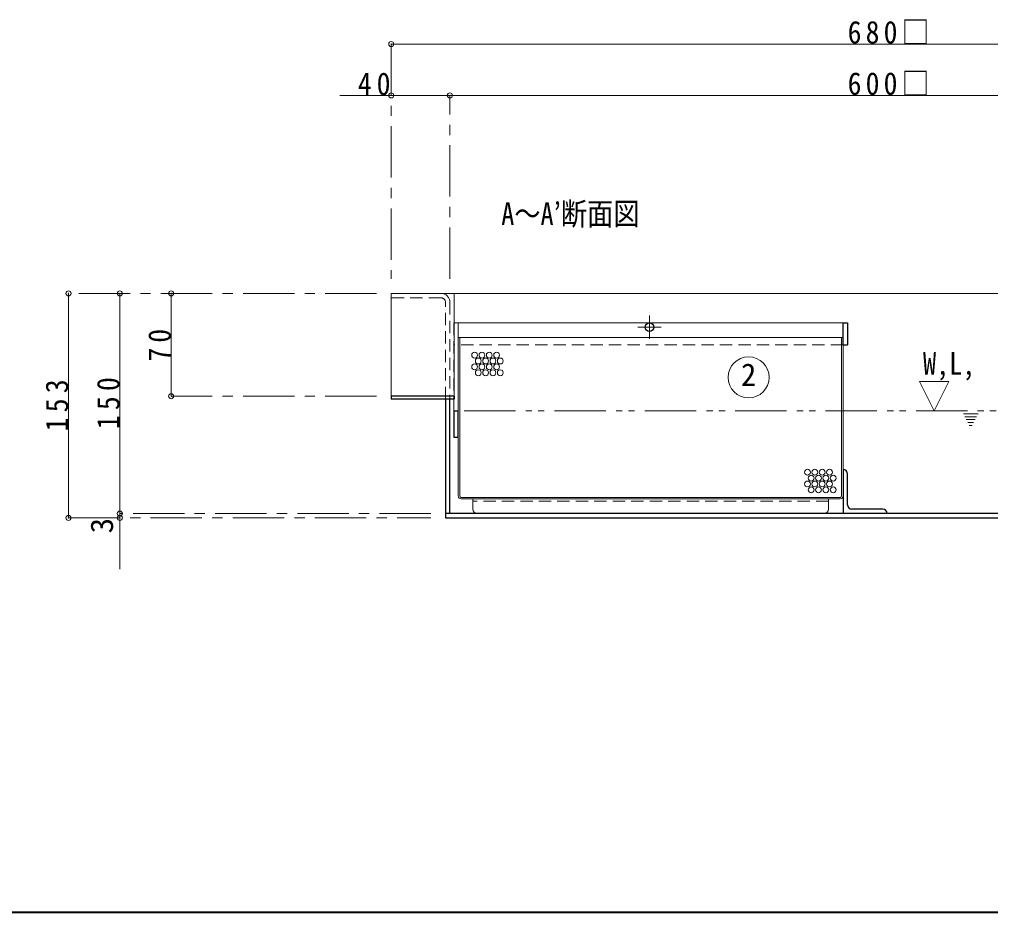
# Model space of a CAD drawing. Units: millimetres at full size, sheet at 1:7. Extents: x -1487 to 1348, y -983 to 984.
# Drawn here: x -823 to -161, y -983 to -375 of the extents above; entities that cross this region are included whole.
import ezdxf
from ezdxf.enums import TextEntityAlignment as Align

# ---------------------------------------------------------------- set-up
doc = ezdxf.new("R2010")
doc.units = ezdxf.units.MM
doc.header["$LTSCALE"] = 7
doc.header["$PDMODE"] = 32
doc.header["$PDSIZE"] = 3.5
for name, pattern in [('CHAIN1', [8, 5, -1, 1, -1]), ('DASHED1', [1.8, 1.2, -0.6]), ('DOUBLE_CHAIN1', [8.8, 5, -1, 0.6, -0.6, 0.6, -1])]:
    doc.linetypes.add(name, pattern=pattern)
doc.layers.add('0-A', color=4, linetype='Continuous', lineweight=9)
doc.styles.add('ＭＳ ゴシック', font='')
doc.styles.get('ＭＳ ゴシック').set_extended_font_data('MS Gothic')

msp = doc.modelspace()

# ---------------------------------------------------------------- linework, layer by layer
at = {"layer": '0-A'}
for p, q in [((110.143, -391.487), (-569.857, -391.487)), ((-604.857, -426.487), (-529.857, -426.487)), ((-529.857, -426.487), (70.143, -426.487)), ((-789.857, -714.487), (-789.857, -561.487)), ((-754.857, -561.487), (-754.857, -711.487)), ((-719.857, -561.487), (-719.857, -631.487)), ((76.143, -561.487), (-526.857, -561.487)), ((-524.137, -581.487), (-261.846, -581.487)), ((-523.137, -591.487), (-262.846, -591.487)), ((-514.137, -708.487), (-514.137, -701.487)), ((-271.846, -708.487), (-271.846, -701.487)), ((-754.857, -711.487), (-754.857, -749.487))]:
    msp.add_line(p, q, dxfattribs=at)
at = {"layer": '0-A', "linetype": 'CHAIN1'}
for p, q in [((-569.857, -391.487), (-569.857, -551.487)), ((-529.857, -551.487), (-529.857, -426.487)), ((-579.857, -561.487), (-789.857, -561.487)), ((-393.846, -576.487), (-393.846, -592.487)), ((-401.846, -584.487), (-385.846, -584.487)), ((-579.857, -631.487), (-719.857, -631.487)), ((-789.857, -714.487), (-542.857, -714.487)), ((-542.857, -711.487), (-754.857, -711.487))]:
    msp.add_line(p, q, dxfattribs=at)
at = {"layer": '0-A', "color": 7, "lineweight": 18}
for p, q in [((-569.857, -561.487), (-569.857, -631.487)), ((-526.857, -561.487), (-569.857, -561.487)), ((-526.857, -561.487), (-526.857, -631.487)), ((-526.857, -581.487), (-524.137, -581.487)), ((-524.137, -641.487), (-524.137, -581.487)), ((-524.137, -591.487), (-523.137, -591.487)), ((-523.137, -699.487), (-523.137, -591.487)), ((-262.846, -591.487), (-261.846, -591.487)), ((-262.846, -699.487), (-262.846, -591.487)), ((-261.846, -681.487), (-261.846, -596.487)), ((-527.137, -633.487), (-527.137, -641.487)), ((-524.137, -699.487), (-524.137, -659.487)), ((-263.846, -700.487), (-522.137, -700.487)), ((-263.846, -701.487), (-522.137, -701.487))]:
    msp.add_line(p, q, dxfattribs=at)
at = {"layer": '0-A', "color": 7, "linetype": 'DASHED1', "lineweight": 18}
for p, q in [((-535.857, -564.487), (-569.857, -564.487)), ((-532.857, -633.487), (-532.857, -567.487)), ((-529.857, -567.487), (-529.857, -633.487))]:
    msp.add_line(p, q, dxfattribs=at)
at = {"layer": '0-A', "linetype": 'DASHED1'}
for p, q in [((-527.137, -581.487), (-527.137, -633.487)), ((-527.137, -581.487), (-526.857, -581.487)), ((-261.846, -596.487), (-527.137, -596.487)), ((-271.846, -702.987), (-514.137, -702.987))]:
    msp.add_line(p, q, dxfattribs=at)
at = {"layer": '0-A', "color": 5, "lineweight": 25}
for p, q in [((-258.846, -581.487), (-258.846, -596.487)), ((-261.846, -596.487), (-258.846, -596.487)), ((-569.857, -631.487), (-569.857, -633.487)), ((-526.857, -631.487), (-569.857, -631.487)), ((-526.857, -633.487), (-569.857, -633.487)), ((-532.857, -633.487), (-532.857, -714.487)), ((-529.857, -711.487), (-529.857, -633.487)), ((-526.857, -631.487), (-526.857, -633.487)), ((-527.137, -641.487), (-527.137, -659.487)), ((-527.137, -641.487), (-524.137, -641.487)), ((-524.137, -659.487), (-524.137, -641.487)), ((-527.137, -659.487), (-524.137, -659.487)), ((-261.846, -681.487), (-261.846, -711.487)), ((-258.846, -705.487), (-258.846, -684.487)), ((73.143, -711.487), (-532.857, -711.487)), ((-532.857, -714.487), (73.143, -714.487)), ((-234.846, -708.487), (-255.846, -708.487))]:
    msp.add_line(p, q, dxfattribs=at)
at = {"layer": '0-A', "linetype": 'DOUBLE_CHAIN1'}
for p, q in [((-520.137, -641.487), (-94.857, -641.487)), ((-179.857, -643.487), (-169.857, -643.487)), ((-178.857, -645.487), (-170.857, -645.487)), ((-177.857, -647.487), (-171.857, -647.487)), ((-176.857, -649.487), (-172.857, -649.487)), ((-175.857, -651.487), (-173.857, -651.487))]:
    msp.add_line(p, q, dxfattribs=at)
at = {"layer": '0-A', "color": 1, "lineweight": 40}
msp.add_line((1347.643, -983.487), (-1487.357, -983.487), dxfattribs=at)
at = {"layer": '0-A', "color": 5, "lineweight": 25}
msp.add_lwpolyline([(-261.846, -596.487), (-261.846, -581.487), (-258.846, -581.487)], dxfattribs=at)
at = {"layer": '0-A'}
msp.add_lwpolyline([(-189.857, -621.487), (-199.857, -641.487), (-209.857, -621.487)], close=True, dxfattribs=at)
at = {"layer": '0-A', "color": 5, "lineweight": 25}
msp.add_circle((-393.846, -584.487), 3, dxfattribs=at)
at = {"layer": '0-A'}
for centre in [(-513.029, -603.512), (-508.029, -603.512), (-503.029, -603.512), (-498.029, -603.512), (-510.529, -607.512), (-505.529, -607.512), (-500.529, -607.512), (-495.529, -607.512), (-513.029, -611.512), (-510.529, -615.512), (-508.029, -611.512), (-505.529, -615.512), (-503.029, -611.512), (-500.529, -615.512), (-498.029, -611.512), (-495.529, -615.512), (-286.095, -683.316), (-281.095, -683.316), (-276.095, -683.316), (-271.095, -683.316), (-283.595, -687.316), (-278.595, -687.316), (-273.595, -687.316), (-268.595, -687.316), (-286.095, -691.316), (-283.595, -695.316), (-281.095, -691.316), (-278.595, -695.316), (-276.095, -691.316), (-273.595, -695.316), (-271.095, -691.316), (-268.595, -695.316)]:
    msp.add_circle(centre, 2, dxfattribs=at)
at = {"layer": '0-A', "color": 7, "lineweight": 18}
msp.add_circle((-326.241, -618.677), 14, dxfattribs=at)
at = {"layer": '0-A', "color": 7, "linetype": 'DASHED1', "lineweight": 18}
for radius in [6, 3]:
    msp.add_arc((-535.857, -567.487), radius, 0, 90, dxfattribs=at)
at = {"layer": '0-A', "color": 5, "lineweight": 25}
for centre, start, end in [((-261.846, -684.487), 0, 90), ((-255.846, -705.487), 180, 270), ((-234.846, -711.487), 0, 90)]:
    msp.add_arc(centre, 3, start, end, dxfattribs=at)
at = {"layer": '0-A', "color": 7, "lineweight": 18}
for centre, radius, start, end in [((-522.137, -699.487), 2, 180, 270), ((-522.137, -699.487), 1, 180, 270), ((-263.846, -699.487), 1, 270, 0), ((-263.846, -699.487), 2, 270, 0)]:
    msp.add_arc(centre, radius, start, end, dxfattribs=at)
at = {"layer": '0-A'}
for centre, start, end in [((-511.137, -708.487), 180, 270), ((-274.846, -708.487), 270, 0)]:
    msp.add_arc(centre, 3, start, end, dxfattribs=at)
for p in [(-569.857, -391.487), (-569.857, -426.487), (-529.857, -426.487), (-789.857, -561.487), (-754.857, -561.487), (-719.857, -561.487), (-719.857, -631.487), (-789.857, -714.487), (-754.857, -711.487), (-754.857, -714.487)]:
    msp.add_point(p, dxfattribs=at)

# ---------------------------------------------------------------- texts
at = {"layer": '0-A', "color": 7, "style": 'ＭＳ ゴシック', "width": 0.85}
for s, p in [('A～A’断面図', (-494.857, -519.487)), ('W,L,', (-207.357, -621.487))]:
    msp.add_text(s, height=15.4, dxfattribs=at).set_placement(p, align=Align.BOTTOM_LEFT)
at = {"layer": '0-A', "color": 7, "style": 'ＭＳ ゴシック'}
msp.add_text('2', height=15.4, dxfattribs=at).set_placement((-331.491, -629.177), align=Align.BOTTOM_LEFT)
msp.add_text('3', height=15.4, rotation=90, dxfattribs=at).set_placement((-754.857, -724.987), align=Align.BOTTOM_LEFT)
at = {"layer": '0-A', "color": 7, "char_height": 15.4, "attachment_point": 7, "style": 'ＭＳ ゴシック'}
for s, insert in [('\\T1.3;\\W0.9;680□', (-258.732, -391.487)), ('\\T1.3;\\W0.9;600□', (-258.732, -426.487)), ('\\T1.36;\\W0.9;40', (-592.607, -426.487))]:
    msp.add_mtext(s, dxfattribs=dict(at, insert=insert))
at = {"layer": '0-A', "color": 7, "char_height": 15.4, "attachment_point": 7, "rotation": 90, "style": 'ＭＳ ゴシック'}
for s, insert in [('\\T1.36;\\W0.9;70', (-719.857, -607.862)), ('\\T1.38;\\W0.9;153', (-789.857, -655.487)), ('\\T1.38;\\W0.9;150', (-754.857, -653.987))]:
    msp.add_mtext(s, dxfattribs=dict(at, insert=insert))

doc.saveas('drawing.dxf')
